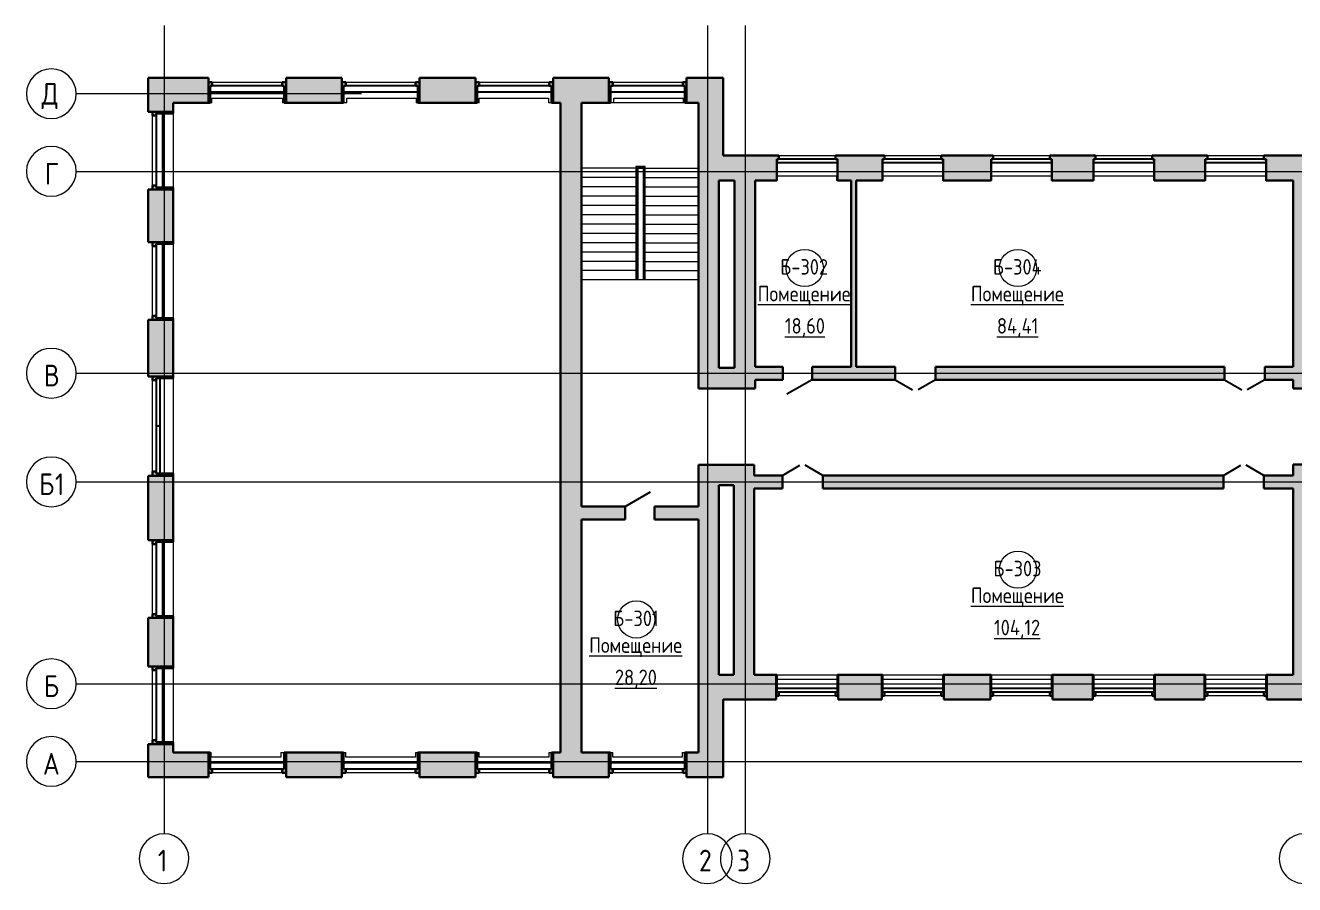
# Model space of a CAD drawing. Header units: millimetres. Extents: x -4092 to 455810, y -7500 to 28668.
# Drawn here: x 231100 to 271978, y -3183 to 24484 of the extents above; entities that cross this region are included whole.
import ezdxf

# ---------------------------------------------------------------- set-up
doc = ezdxf.new("R2010")
doc.units = ezdxf.units.MM
doc.linetypes.add('ADSK_Линия сетки', pattern=[21, 12, -3, 3, -3])
doc.linetypes.add('ADSK_Сверху', pattern=[4.5, 3, -1.5])
for name, color, linetype, lineweight in [('Двери', 7, 'Continuous', 18), ('Каркас_Импост', 7, 'Continuous', 30), ('Лестницы', 7, 'Continuous', 18), ('Марки помещений', 7, 'Continuous', 18), ('Ограждение', 7, 'Continuous', 18), ('Окна', 7, 'Continuous', 18), ('Оси', 7, 'Continuous', 9), ('Панель', 7, 'Continuous', 30), ('Перекрытия', 7, 'Continuous', 18), ('Поручни', 7, 'Continuous', 18), ('Стены', 7, 'Continuous', 18), ('Стены разрез', 7, 'Continuous', 40)]:
    doc.layers.add(name, color=color, linetype=linetype, lineweight=lineweight)
doc.styles.add('GOST Common', font='GOST Common.ttf', dxfattribs={"width": 0.9, "height": 500})
doc.styles.add('GOST Common_1', font='GOST Common.ttf', dxfattribs={"width": 0.9, "height": 700})

# ---------------------------------------------------------------- blocks, each defined once
blk = doc.blocks.new('Ограждение - Ограждение-227923-03_Б_На лист')
at = {"layer": 'Поручни'}
for p, q in [((15816, 19938), (15816, 16287)), ((16116, 19938), (15816, 19938)), ((15821, 19933), (15821, 16287)), ((16111, 19933), (15821, 19933)), ((15861, 19893), (15861, 16287)), ((16071, 19893), (15861, 19893)), ((15876, 19878), (15876, 16287)), ((16056, 19878), (15876, 19878)), ((16056, 16287), (16056, 19878)), ((16071, 16287), (16071, 19893)), ((16086, 19891), (16086, 19908)), ((16111, 19887), (16111, 19933)), ((16111, 16287), (16111, 19887)), ((16116, 19887), (16116, 19938)), ((16116, 16287), (16116, 19887)), ((15821, 16287), (15816, 16287)), ((15861, 16287), (15821, 16287)), ((15876, 16287), (15861, 16287))]:
    blk.add_line(p, q, dxfattribs=at)
blk = doc.blocks.new('ИРНИТУ-Окно-ГОСТ23166-99_4_2_Створки - 1920 x 2350-934199-03_Б_На лист')
at = {"layer": 'Каркас_Импост'}
for p, q in [((-1018.1, 220), (941.9, 220)), ((-1018.1, 220), (-1018.1, 100)), ((-1018.1, 220), (-983.1, 220)), ((-1018.1, 100), (941.9, 100)), ((-1018.1, 100), (-983.1, 100)), ((941.9, 220), (906.9, 220)), ((941.9, 100), (906.9, 100)), ((941.9, 220), (941.9, 100))]:
    blk.add_line(p, q, dxfattribs=at)
blk = doc.blocks.new('AC_Дверь_Двупольная_ДеревяннаяВнутренняя_филенчатая_с_верхом - 1260х2080-413008-03_Б_На лист')
at = {"layer": 'Панель'}
for p, q in [((-650, 210), (-87, 535)), ((650, 210), (87, 535))]:
    blk.add_line(p, q, dxfattribs=at)
blk = doc.blocks.new('ИРНИТУ_Дверь_Однопольная_ДеревяннаяВнутренняя_филенчатая - 900х2080 без верха-1341253-03_Б_На лист')
at = {"layer": 'Панель'}
blk.add_line((-470, 210), (344, 680), dxfattribs=at)
blk = doc.blocks.new('ИРНИТУ-Окно-ГОСТ23166-99_4_2_Створки - 1920 x 2350-415137-03_Б_На лист')
at = {"layer": 'Каркас_Импост'}
for p, q in [((-1018.1, -160), (941.9, -160)), ((-1018.1, -280), (-1018.1, -160)), ((-1018.1, -160), (-983.1, -160)), ((-1018.1, -280), (941.9, -280)), ((-1018.1, -280), (-983.1, -280)), ((941.9, -160), (906.9, -160)), ((941.9, -280), (906.9, -280)), ((941.9, -280), (941.9, -160))]:
    blk.add_line(p, q, dxfattribs=at)
blk = doc.blocks.new('ИРНИТУ-Окно-ГОСТ23166-99_6_3_Створки - 2350 x 2350-686471-03_Б_На лист')
at = {"layer": 'Каркас_Импост'}
for p, q in [((-1233.1, 210), (1156.9, 210)), ((-1233.1, 210), (-1233.1, 10)), ((-1233.1, 210), (-1198.1, 210)), ((-1233.1, 10), (1156.9, 10)), ((-1233.1, 10), (-1198.1, 10)), ((1156.9, 210), (1121.9, 210)), ((1156.9, 10), (1121.9, 10)), ((1156.9, 210), (1156.9, 10))]:
    blk.add_line(p, q, dxfattribs=at)
blk = doc.blocks.new('ИРНИТУ-Окно-ГОСТ23166-99_6_3_Створки - 2350 x 2350-686492-03_Б_На лист')
at = {"layer": 'Каркас_Импост'}
for p, q in [((-1233.1, -10), (1156.9, -10)), ((-1233.1, -210), (-1233.1, -10)), ((-1233.1, -10), (-1198.1, -10)), ((-1233.1, -210), (1156.9, -210)), ((-1233.1, -210), (-1198.1, -210)), ((1156.9, -10), (1121.9, -10)), ((1156.9, -210), (1121.9, -210)), ((1156.9, -210), (1156.9, -10))]:
    blk.add_line(p, q, dxfattribs=at)
blk = doc.blocks.new('ИРНИТУ-Окно-ГОСТ23166-99_4_2_Створки - 1520 x 2350-772737-03_Б_На лист')
at = {"layer": 'Каркас_Импост'}
for p, q in [((-808.1, -90), (731.9, -90)), ((-808.1, -210), (-808.1, -90)), ((-808.1, -90), (-773.1, -90)), ((-808.1, -210), (731.9, -210)), ((-808.1, -210), (-773.1, -210)), ((731.9, -90), (696.9, -90)), ((731.9, -210), (716.9, -210)), ((731.9, -210), (731.9, -90))]:
    blk.add_line(p, q, dxfattribs=at)
blk = doc.blocks.new('ИРНИТУ-Окно-ГОСТ23166-99_4_2_Створки - 1520 x 2350-772734-03_Б_На лист')
at = {"layer": 'Каркас_Импост'}
for p, q in [((-808.1, -90), (731.9, -90)), ((-808.1, -210), (-808.1, -90)), ((-808.1, -90), (-773.1, -90)), ((-808.1, -210), (731.9, -210)), ((-808.1, -210), (-793.1, -210)), ((731.9, -90), (696.9, -90)), ((731.9, -210), (696.9, -210)), ((731.9, -210), (731.9, -90))]:
    blk.add_line(p, q, dxfattribs=at)
blk = doc.blocks.new('Ось сетки - D8-4846-03_Б_На лист')
at = {"layer": 'Оси', "lineweight": 18}
for start, end in [(360, 180), (180, 360)]:
    blk.add_arc((0, 0), 4, start, end, dxfattribs=at)
blk = doc.blocks.new('ADSK_Марка_Помещение - Номер Имя Площадь Площадь проемов-115235-03_Б_На лист')
at = {"layer": 'Марки помещений'}
blk.add_circle((0, 0), 3, dxfattribs=at)

msp = doc.modelspace()

# ---------------------------------------------------------------- hatches: boundary and pattern name
at = {"layer": 'Стены'}
h = msp.add_hatch(color=256, dxfattribs=at)
h.paths.add_polyline_path([(235055, 1075), (235855, 1075), (235855, 1345), (235055, 1345)], flags=0)
h.paths.add_polyline_path([(235855, 3845), (235855, 5405), (235055, 5405), (235055, 3845)], flags=0)
h.paths.add_polyline_path([(235855, 7905), (235855, 9975), (235055, 9975), (235055, 7905)], flags=0)
h.paths.add_polyline_path([(235055, 13175), (235855, 13175), (235855, 15005), (235055, 15005)], flags=0)
h.paths.add_polyline_path([(235855, 17505), (235855, 19205), (235055, 19205), (235055, 17505)], flags=0)
h.paths.add_polyline_path([(235855, 21705), (235855, 22795), (235055, 22795), (235055, 21705)], flags=0)
h = msp.add_hatch(color=256, dxfattribs=at)
h.paths.add_polyline_path([(249015, 21995), (249895, 21995), (249895, 22795), (248095, 22795), (248095, 21995), (248335, 21995)], flags=0)
h.paths.add_polyline_path([(253575, 21995), (253575, 22795), (252395, 22795), (252395, 21995), (253011, 21995)], flags=0)
h.paths.add_polyline_path([(245595, 21995), (245595, 22795), (243795, 22795), (243795, 21995)], flags=0)
h.paths.add_polyline_path([(240401, 21995), (241295, 21995), (241295, 22795), (239495, 22795), (239495, 21995)], flags=0)
h.paths.add_polyline_path([(236995, 21995), (236995, 22795), (235855, 22795), (235855, 21995)], flags=0)
h = msp.add_hatch(color=256, dxfattribs=at)
h.paths.add_polyline_path([(239495, 21995), (239495, 22655), (239370, 22655), (239370, 22535), (239440, 22535), (239440, 21995)], flags=0)
h.paths.add_polyline_path([(236995, 21995), (237050, 21995), (237050, 22535), (237120, 22535), (237120, 22655), (236995, 22655)], flags=0)
h = msp.add_hatch(color=256, dxfattribs=at)
h.paths.add_polyline_path([(243795, 21995), (243795, 22655), (243670, 22655), (243670, 22535), (243740, 22535), (243740, 21995)], flags=0)
h.paths.add_polyline_path([(241295, 21995), (241350, 21995), (241350, 22535), (241420, 22535), (241420, 22655), (241295, 22655)], flags=0)
h = msp.add_hatch(color=256, dxfattribs=at)
h.paths.add_polyline_path([(248040, 21995), (248095, 21995), (248095, 22655), (247970, 22655), (247970, 22535), (248040, 22535)], flags=0)
h.paths.add_polyline_path([(245595, 21995), (245650, 21995), (245650, 22535), (245720, 22535), (245720, 22655), (245595, 22655)], flags=0)
h = msp.add_hatch(color=256, dxfattribs=at)
h.paths.add_polyline_path([(252395, 21995), (252395, 22655), (252270, 22655), (252270, 22535), (252340, 22535), (252340, 21995)], flags=0)
h.paths.add_polyline_path([(249895, 21995), (249950, 21995), (249950, 22535), (250020, 22535), (250020, 22655), (249895, 22655)], flags=0)
h = msp.add_hatch(color=256, dxfattribs=at)
h.paths.add_polyline_path([(235195, 19205), (235855, 19205), (235855, 19260), (235315, 19260), (235315, 19330), (235195, 19330)], flags=0)
h.paths.add_polyline_path([(235195, 21580), (235315, 21580), (235315, 21650), (235855, 21650), (235855, 21705), (235195, 21705)], flags=0)
for points in [[(248335, 1075), (249015, 1075), (249015, 21995), (248335, 21995), (248335, 5449)], [(253575, 19495), (253575, 21995), (252775, 21995), (252775, 19495), (253435, 19495)], [(253435, 13456), (253435, 19495), (252775, 19495), (252775, 13456), (253011, 13456)], [(254600, 13456), (254600, 19495), (253940, 19495), (253940, 13456)], [(257860, 13495), (257860, 19495), (257700, 19495), (257700, 13495)], [(272607, 12796), (272607, 19495), (271927, 19495), (271927, 12796)], [(254600, 12796), (254600, 13456), (252775, 13456), (252775, 12796), (253011, 12796)], [(254575, 9676), (254575, 10336), (252775, 10336), (252775, 9676), (253915, 9676)], [(272607, 3575), (272607, 10340), (271927, 10340), (271927, 3575)], [(253435, 3575), (253435, 9676), (252775, 9676), (252775, 3575), (253011, 3575)], [(253915, 3575), (254575, 3575), (254575, 9676), (253915, 9676), (253915, 5449)], [(253011, 275), (253575, 275), (253575, 2775), (252775, 2775), (252775, 275)]]:
    msp.add_hatch(color=256, dxfattribs=at).paths.add_polyline_path(points, flags=0)
h = msp.add_hatch(color=256, dxfattribs=at)
h.paths.add_polyline_path([(334675, 19495), (334977, 19495), (334977, 20295), (332965, 20295), (332965, 20175), (333035, 20175), (333035, 19495), (334015, 19495)], flags=0)
h.paths.add_polyline_path([(331335, 19495), (331995, 19495), (331995, 20175), (332065, 20175), (332065, 20295), (331265, 20295), (331265, 20175), (331335, 20175)], flags=0)
h.paths.add_polyline_path([(326990, 19495), (330295, 19495), (330295, 20175), (330365, 20175), (330365, 20295), (326920, 20295), (326920, 20175), (326990, 20175)], flags=0)
h.paths.add_polyline_path([(323515, 19495), (324250, 19495), (324250, 20175), (324320, 20175), (324320, 20295), (322090, 20295), (322090, 20175), (322160, 20175), (322160, 19495), (323355, 19495)], flags=0)
h.paths.add_polyline_path([(325950, 19495), (325950, 20175), (326020, 20175), (326020, 20295), (325220, 20295), (325220, 20175), (325290, 20175), (325290, 19495)], flags=0)
h.paths.add_polyline_path([(316700, 19495), (316700, 20175), (316770, 20175), (316770, 20295), (314890, 20295), (314890, 20175), (314960, 20175), (314960, 19495), (316645, 19495)], flags=0)
h.paths.add_polyline_path([(318660, 19495), (320200, 19495), (320200, 20175), (320270, 20175), (320270, 20295), (318590, 20295), (318590, 20175), (318660, 20175)], flags=0)
h.paths.add_polyline_path([(313000, 19495), (313000, 20175), (313070, 20175), (313070, 20295), (311190, 20295), (311190, 20175), (311260, 20175), (311260, 19495)], flags=0)
h.paths.add_polyline_path([(305600, 19495), (305600, 20175), (305670, 20175), (305670, 20295), (303890, 20295), (303890, 20175), (303960, 20175), (303960, 19495)], flags=0)
h.paths.add_polyline_path([(307560, 19495), (309300, 19495), (309300, 20175), (309370, 20175), (309370, 20295), (307490, 20295), (307490, 20175), (307560, 20175)], flags=0)
h.paths.add_polyline_path([(297460, 19495), (298600, 19495), (298600, 20175), (298670, 20175), (298670, 20295), (297390, 20295), (297390, 20175), (297460, 20175)], flags=0)
h.paths.add_polyline_path([(300560, 19495), (302000, 19495), (302000, 20175), (302070, 20175), (302070, 20295), (300490, 20295), (300490, 20175), (300560, 20175)], flags=0)
h.paths.add_polyline_path([(295500, 19495), (295500, 20175), (295570, 20175), (295570, 20295), (293690, 20295), (293690, 20175), (293760, 20175), (293760, 19495)], flags=0)
h.paths.add_polyline_path([(291800, 19495), (291800, 20175), (291870, 20175), (291870, 20295), (289190, 20295), (289190, 20175), (289260, 20175), (289260, 19495), (291715, 19495)], flags=0)
h.paths.add_polyline_path([(287300, 19495), (287300, 20175), (287370, 20175), (287370, 20295), (285490, 20295), (285490, 20175), (285560, 20175), (285560, 19495)], flags=0)
h.paths.add_polyline_path([(281960, 19495), (283600, 19495), (283600, 20175), (283670, 20175), (283670, 20295), (281890, 20295), (281890, 20175), (281960, 20175)], flags=0)
h.paths.add_polyline_path([(276400, 19495), (276400, 20175), (276470, 20175), (276470, 20295), (274690, 20295), (274690, 20175), (274760, 20175), (274760, 19495)], flags=0)
h.paths.add_polyline_path([(278360, 19495), (280000, 19495), (280000, 20175), (280070, 20175), (280070, 20295), (278290, 20295), (278290, 20175), (278360, 20175)], flags=0)
h.paths.add_polyline_path([(271927, 19495), (272800, 19495), (272800, 20175), (272870, 20175), (272870, 20295), (270990, 20295), (270990, 20175), (271060, 20175), (271060, 19495), (271926, 19495)], flags=0)
h.paths.add_polyline_path([(267460, 19495), (269100, 19495), (269100, 20175), (269170, 20175), (269170, 20295), (267390, 20295), (267390, 20175), (267460, 20175)], flags=0)
h.paths.add_polyline_path([(264160, 19495), (265500, 19495), (265500, 20175), (265570, 20175), (265570, 20295), (264090, 20295), (264090, 20175), (264160, 20175)], flags=0)
h.paths.add_polyline_path([(262200, 19495), (262200, 20175), (262270, 20175), (262270, 20295), (260590, 20295), (260590, 20175), (260660, 20175), (260660, 19495)], flags=0)
h.paths.add_polyline_path([(258700, 19495), (258700, 20175), (258770, 20175), (258770, 20295), (257190, 20295), (257190, 20175), (257260, 20175), (257260, 19495), (257860, 19495)], flags=0)
h.paths.add_polyline_path([(254600, 19495), (255300, 19495), (255300, 20175), (255370, 20175), (255370, 20295), (253575, 20295), (253575, 19495), (253940, 19495)], flags=0)
h = msp.add_hatch(color=256, dxfattribs=at)
h.paths.add_polyline_path([(235195, 15005), (235855, 15005), (235855, 15060), (235315, 15060), (235315, 15130), (235195, 15130)], flags=0)
h.paths.add_polyline_path([(235195, 17380), (235315, 17380), (235315, 17450), (235855, 17450), (235855, 17505), (235195, 17505)], flags=0)
h = msp.add_hatch(color=256, dxfattribs=at)
h.paths.add_polyline_path([(271927, 13075), (271926, 13495), (271017, 13495), (271017, 13075), (271926, 13075)], flags=0)
h.paths.add_polyline_path([(269717, 13075), (269717, 13495), (260413, 13495), (260413, 13075), (265621, 13075)], flags=0)
h.paths.add_polyline_path([(259113, 13075), (259113, 13495), (256440, 13495), (256440, 13075)], flags=0)
h.paths.add_polyline_path([(255500, 13075), (255500, 13495), (254600, 13495), (254600, 13075)], flags=0)
h = msp.add_hatch(color=256, dxfattribs=at)
h.paths.add_polyline_path([(235195, 9975), (235855, 9975), (235855, 10050), (235315, 10050), (235315, 10120), (235195, 10120)], flags=0)
h.paths.add_polyline_path([(235315, 13060), (235315, 13130), (235855, 13130), (235855, 13175), (235195, 13175), (235195, 13060)], flags=0)
h = msp.add_hatch(color=256, dxfattribs=at)
h.paths.add_polyline_path([(271927, 9575), (271926, 9995), (270985, 9995), (270985, 9575), (271926, 9575)], flags=0)
h.paths.add_polyline_path([(269685, 9575), (269685, 9995), (256780, 9995), (256780, 9575), (265621, 9575)], flags=0)
h.paths.add_polyline_path([(255480, 9575), (255480, 9995), (254575, 9995), (254575, 9575)], flags=0)
h = msp.add_hatch(color=256, dxfattribs=at)
h.paths.add_polyline_path([(251360, 8575), (252775, 8575), (252775, 8995), (251360, 8995)], flags=0)
h.paths.add_polyline_path([(250420, 8575), (250420, 8995), (249015, 8995), (249015, 8575)], flags=0)
h = msp.add_hatch(color=256, dxfattribs=at)
h.paths.add_polyline_path([(235195, 5405), (235855, 5405), (235855, 5460), (235315, 5460), (235315, 5530), (235195, 5530), (235195, 5449)], flags=0)
h.paths.add_polyline_path([(235315, 7780), (235315, 7850), (235855, 7850), (235855, 7905), (235195, 7905), (235195, 7780)], flags=0)
h = msp.add_hatch(color=256, dxfattribs=at)
h.paths.add_polyline_path([(235195, 1345), (235855, 1345), (235855, 1400), (235315, 1400), (235315, 1470), (235195, 1470)], flags=0)
h.paths.add_polyline_path([(235315, 3720), (235315, 3790), (235855, 3790), (235855, 3845), (235195, 3845), (235195, 3720)], flags=0)
h = msp.add_hatch(color=256, dxfattribs=at)
h.paths.add_polyline_path([(334977, 2775), (334977, 3575), (333080, 3575), (333080, 2775)], flags=0)
h.paths.add_polyline_path([(329480, 2775), (331080, 2775), (331080, 3575), (329480, 3575)], flags=0)
h.paths.add_polyline_path([(327480, 2775), (327480, 3575), (325880, 3575), (325880, 2775)], flags=0)
h.paths.add_polyline_path([(322180, 2775), (323880, 2775), (323880, 3575), (322180, 3575)], flags=0)
h.paths.add_polyline_path([(316062, 2775), (316645, 2775), (316645, 3035), (316600, 3035), (316600, 3575), (314980, 3575), (314980, 2775)], flags=0)
h.paths.add_polyline_path([(319214, 2775), (320180, 2775), (320180, 3575), (318580, 3575), (318580, 2775)], flags=0)
h.paths.add_polyline_path([(307580, 2775), (309280, 2775), (309280, 3575), (307580, 3575)], flags=0)
h.paths.add_polyline_path([(305580, 2775), (305580, 3575), (303980, 3575), (303980, 2775)], flags=0)
h.paths.add_polyline_path([(312980, 2775), (312980, 3575), (311280, 3575), (311280, 2775)], flags=0)
h.paths.add_polyline_path([(298645, 2775), (298645, 3035), (298600, 3035), (298600, 3575), (296635, 3575), (296635, 2775), (297146, 2775)], flags=0)
h.paths.add_polyline_path([(301980, 2775), (301980, 3575), (300580, 3575), (300580, 2775)], flags=0)
h.paths.add_polyline_path([(285580, 2775), (287280, 2775), (287280, 3575), (285580, 3575)], flags=0)
h.paths.add_polyline_path([(290841, 2775), (292135, 2775), (292135, 3575), (289280, 3575), (289280, 2775)], flags=0)
h.paths.add_polyline_path([(276380, 2775), (276380, 3575), (274780, 3575), (274780, 2775)], flags=0)
h.paths.add_polyline_path([(279980, 2775), (279980, 3575), (278380, 3575), (278380, 2775)], flags=0)
h.paths.add_polyline_path([(281980, 2775), (283580, 2775), (283580, 3575), (281980, 3575)], flags=0)
h.paths.add_polyline_path([(271926, 2775), (272780, 2775), (272780, 3575), (271080, 3575), (271080, 2775)], flags=0)
h.paths.add_polyline_path([(264180, 2775), (265480, 2775), (265480, 3575), (264180, 3575)], flags=0)
h.paths.add_polyline_path([(267480, 2775), (269080, 2775), (269080, 3575), (267480, 3575)], flags=0)
h.paths.add_polyline_path([(260680, 2775), (262180, 2775), (262180, 3575), (260680, 3575)], flags=0)
h.paths.add_polyline_path([(258680, 2775), (258680, 3575), (257280, 3575), (257280, 2775)], flags=0)
h.paths.add_polyline_path([(252775, 2775), (255280, 2775), (255280, 3575), (252775, 3575)], flags=0)
h = msp.add_hatch(color=256, dxfattribs=at)
h.paths.add_polyline_path([(257280, 2895), (257280, 3575), (257260, 3575), (257260, 3015), (257190, 3015), (257190, 2895)], flags=0)
h.paths.add_polyline_path([(255370, 2895), (255370, 3015), (255300, 3015), (255300, 3575), (255280, 3575), (255280, 2895)], flags=0)
h = msp.add_hatch(color=256, dxfattribs=at)
h.paths.add_polyline_path([(260590, 2895), (260680, 2895), (260680, 3575), (260660, 3575), (260660, 3015), (260590, 3015)], flags=0)
h.paths.add_polyline_path([(258680, 2895), (258770, 2895), (258770, 3015), (258700, 3015), (258700, 3575), (258680, 3575)], flags=0)
h = msp.add_hatch(color=256, dxfattribs=at)
h.paths.add_polyline_path([(264090, 2895), (264180, 2895), (264180, 3575), (264160, 3575), (264160, 3015), (264090, 3015)], flags=0)
h.paths.add_polyline_path([(262180, 2895), (262270, 2895), (262270, 3015), (262200, 3015), (262200, 3575), (262180, 3575)], flags=0)
h = msp.add_hatch(color=256, dxfattribs=at)
h.paths.add_polyline_path([(267480, 2895), (267480, 3575), (267460, 3575), (267460, 3015), (267390, 3015), (267390, 2895)], flags=0)
h.paths.add_polyline_path([(265570, 2895), (265570, 3015), (265500, 3015), (265500, 3575), (265480, 3575), (265480, 2895)], flags=0)
h = msp.add_hatch(color=256, dxfattribs=at)
h.paths.add_polyline_path([(270990, 2895), (271080, 2895), (271080, 3575), (271060, 3575), (271060, 3015), (270990, 3015)], flags=0)
h.paths.add_polyline_path([(269080, 2895), (269170, 2895), (269170, 3015), (269100, 3015), (269100, 3575), (269080, 3575)], flags=0)
h = msp.add_hatch(color=256, dxfattribs=at)
h.paths.add_polyline_path([(252395, 275), (252775, 275), (252775, 1075), (252395, 1075)], flags=0)
h.paths.add_polyline_path([(249895, 275), (249895, 1075), (248095, 1075), (248095, 275)], flags=0)
h.paths.add_polyline_path([(241295, 275), (241295, 1075), (239495, 1075), (239495, 275), (240401, 275)], flags=0)
h.paths.add_polyline_path([(245595, 275), (245595, 1075), (243795, 1075), (243795, 275)], flags=0)
h.paths.add_polyline_path([(235055, 275), (236995, 275), (236995, 1075), (235055, 1075)], flags=0)
h = msp.add_hatch(color=256, dxfattribs=at)
h.paths.add_polyline_path([(239370, 415), (239495, 415), (239495, 1075), (239440, 1075), (239440, 535), (239370, 535)], flags=0)
h.paths.add_polyline_path([(236995, 415), (237120, 415), (237120, 535), (237050, 535), (237050, 1075), (236995, 1075)], flags=0)
h = msp.add_hatch(color=256, dxfattribs=at)
h.paths.add_polyline_path([(243670, 415), (243795, 415), (243795, 1075), (243740, 1075), (243740, 535), (243670, 535)], flags=0)
h.paths.add_polyline_path([(241295, 415), (241420, 415), (241420, 535), (241350, 535), (241350, 1075), (241295, 1075)], flags=0)
h = msp.add_hatch(color=256, dxfattribs=at)
h.paths.add_polyline_path([(247970, 415), (248095, 415), (248095, 1075), (248040, 1075), (248040, 535), (247970, 535)], flags=0)
h.paths.add_polyline_path([(245595, 415), (245720, 415), (245720, 535), (245650, 535), (245650, 1075), (245595, 1075)], flags=0)
h = msp.add_hatch(color=256, dxfattribs=at)
h.paths.add_polyline_path([(252395, 415), (252395, 1075), (252340, 1075), (252340, 535), (252270, 535), (252270, 415)], flags=0)
h.paths.add_polyline_path([(249895, 415), (250020, 415), (250020, 535), (249950, 535), (249950, 1075), (249895, 1075)], flags=0)

# ---------------------------------------------------------------- linework, layer by layer
at = {"layer": 'Лестницы'}
for p, q in [((252775, 21990), (249015, 21990)), ((250764, 19887), (249015, 19887)), ((251065, 19887), (252775, 19887)), ((250764, 19587), (249015, 19587)), ((250764, 19287), (249015, 19287)), ((251065, 19587), (252775, 19587)), ((251065, 19287), (252775, 19287)), ((250764, 18987), (249015, 18987)), ((251065, 18987), (252775, 18987)), ((250764, 18687), (249015, 18687)), ((251065, 18687), (252775, 18687)), ((250764, 18387), (249015, 18387)), ((250764, 18087), (249015, 18087)), ((251065, 18387), (252775, 18387)), ((251065, 18087), (252775, 18087)), ((250764, 17787), (249015, 17787)), ((251065, 17787), (252775, 17787)), ((250764, 17487), (249015, 17487)), ((250764, 17187), (249015, 17187)), ((251065, 17487), (252775, 17487)), ((251065, 17187), (252775, 17187)), ((250764, 16887), (249015, 16887)), ((251065, 16887), (252775, 16887)), ((250764, 16587), (249015, 16587)), ((251065, 16587), (252775, 16587)), ((250764, 16287), (249015, 16287))]:
    msp.add_line(p, q, dxfattribs=at)
at = {"layer": 'Лестницы', "linetype": 'ADSK_Сверху'}
for p, q in [((250764, 19887), (249015, 19887)), ((251065, 19887), (252775, 19887)), ((250764, 19587), (249015, 19587)), ((250764, 19287), (249015, 19287)), ((251065, 19587), (252775, 19587)), ((251065, 19287), (252775, 19287)), ((250764, 18987), (249015, 18987)), ((251065, 18987), (252775, 18987)), ((250764, 18687), (249015, 18687)), ((251065, 18687), (252775, 18687)), ((250764, 18387), (249015, 18387)), ((250764, 18087), (249015, 18087)), ((251065, 18387), (252775, 18387)), ((251065, 18087), (252775, 18087)), ((250764, 17787), (249015, 17787)), ((251065, 17787), (252775, 17787)), ((250764, 17487), (249015, 17487)), ((250764, 17187), (249015, 17187)), ((251065, 17487), (252775, 17487)), ((251065, 17187), (252775, 17187)), ((250764, 16887), (249015, 16887)), ((251065, 16887), (252775, 16887)), ((250764, 16587), (249015, 16587)), ((251065, 16587), (252775, 16587))]:
    msp.add_line(p, q, dxfattribs=at)
at = {"layer": 'Оси', "linetype": 'ADSK_Линия сетки'}
for p, q in [((235565, 24484), (235565, -1547)), ((253065, 24484), (253065, -1547)), ((254285, 24484), (254285, -1547)), ((241925, 22285), (232736, 22285)), ((232736, 19785), (337536, 19785)), ((232736, 13285), (337536, 13285)), ((232736, 9785), (337536, 9785)), ((232736, 3285), (337536, 3285)), ((232736, 785), (337536, 785))]:
    msp.add_line(p, q, dxfattribs=at)
at = {"layer": 'Перекрытия'}
for p, q in [((250764, 16287), (249015, 16287)), ((252775, 16287), (250824, 16287))]:
    msp.add_line(p, q, dxfattribs=at)
at = {"layer": 'Стены'}
for p, q in [((237120, 22655), (239370, 22655)), ((241420, 22655), (243670, 22655)), ((245720, 22655), (247970, 22655)), ((250020, 22655), (252270, 22655)), ((237110, 21995), (237110, 22145)), ((237110, 22145), (239385, 22145)), ((239385, 22145), (239385, 21995)), ((241450, 21995), (241450, 22145)), ((241450, 22145), (243690, 22145)), ((243690, 22145), (243690, 21995)), ((245710, 21995), (245710, 22145)), ((245710, 22145), (247950, 22145)), ((247950, 22145), (247950, 21995)), ((250050, 21995), (250050, 22145)), ((250050, 22145), (252290, 22145)), ((252290, 22145), (252290, 21995)), ((237110, 21995), (237050, 21995)), ((239440, 21995), (239385, 21995)), ((241450, 21995), (241350, 21995)), ((243740, 21995), (243690, 21995)), ((245710, 21995), (245650, 21995)), ((248040, 21995), (247950, 21995)), ((250050, 21995), (249950, 21995)), ((252340, 21995), (252290, 21995)), ((235195, 19330), (235195, 21580)), ((235855, 21650), (235855, 19260)), ((255370, 20295), (257190, 20295)), ((258770, 20295), (260590, 20295)), ((262270, 20295), (264090, 20295)), ((265570, 20295), (267390, 20295)), ((269170, 20295), (270990, 20295)), ((255309, 19495), (255309, 19645)), ((255309, 19645), (257229, 19645)), ((257229, 19645), (257229, 19495)), ((258720, 19495), (258720, 19645)), ((258720, 19645), (260640, 19645)), ((260640, 19645), (260640, 19495)), ((262220, 19495), (262220, 19645)), ((262220, 19645), (264140, 19645)), ((264140, 19645), (264140, 19495)), ((265520, 19495), (265520, 19645)), ((265520, 19645), (267440, 19645)), ((267440, 19645), (267440, 19495)), ((269120, 19495), (269120, 19645)), ((269120, 19645), (271040, 19645)), ((271040, 19645), (271040, 19495)), ((255309, 19495), (255300, 19495)), ((257260, 19495), (257229, 19495)), ((258720, 19495), (258700, 19495)), ((260660, 19495), (260640, 19495)), ((262220, 19495), (262200, 19495)), ((264160, 19495), (264140, 19495)), ((265520, 19495), (265500, 19495)), ((267460, 19495), (267440, 19495)), ((269120, 19495), (269100, 19495)), ((271060, 19495), (271040, 19495)), ((235195, 15130), (235195, 17380)), ((235855, 17450), (235855, 15060)), ((235855, 13130), (235855, 10050)), ((235195, 10120), (235195, 13060)), ((235195, 5530), (235195, 7780)), ((235855, 7850), (235855, 5460)), ((235195, 1470), (235195, 3720)), ((235855, 3790), (235855, 1400)), ((255300, 3575), (257260, 3575)), ((255320, 3425), (255320, 3575)), ((257240, 3425), (255320, 3425)), ((257240, 3575), (257240, 3425)), ((258700, 3575), (260660, 3575)), ((258720, 3425), (258720, 3575)), ((260640, 3425), (258720, 3425)), ((260640, 3575), (260640, 3425)), ((262200, 3575), (264160, 3575)), ((262220, 3425), (262220, 3575)), ((264140, 3425), (262220, 3425)), ((264140, 3575), (264140, 3425)), ((265500, 3575), (267460, 3575)), ((265520, 3425), (265520, 3575)), ((267440, 3425), (265520, 3425)), ((267440, 3575), (267440, 3425)), ((269100, 3575), (271060, 3575)), ((269120, 3425), (269120, 3575)), ((271040, 3425), (269120, 3425)), ((271040, 3575), (271040, 3425)), ((257190, 2895), (255370, 2895)), ((260590, 2895), (258770, 2895)), ((264090, 2895), (262270, 2895)), ((267390, 2895), (265570, 2895)), ((270990, 2895), (269170, 2895)), ((237050, 1075), (237085, 1075)), ((237085, 925), (237085, 1075)), ((239325, 925), (237085, 925)), ((239325, 1075), (239440, 1075)), ((239325, 1075), (239325, 925)), ((241350, 1075), (241425, 1075)), ((241425, 925), (241425, 1075)), ((243665, 925), (241425, 925)), ((243665, 1075), (243740, 1075)), ((243665, 1075), (243665, 925)), ((245650, 1075), (245720, 1075)), ((245720, 925), (245720, 1075)), ((247960, 925), (245720, 925)), ((247960, 1075), (248040, 1075)), ((247960, 1075), (247960, 925)), ((249950, 1075), (250015, 1075)), ((250015, 925), (250015, 1075)), ((252255, 925), (250015, 925)), ((252255, 1075), (252340, 1075)), ((252255, 1075), (252255, 925)), ((239370, 415), (237120, 415)), ((243670, 415), (241420, 415)), ((247970, 415), (245720, 415)), ((252270, 415), (250020, 415))]:
    msp.add_line(p, q, dxfattribs=at)
at = {"layer": 'Стены разрез'}
for p, q in [((235055, 22795), (235055, 21705)), ((236995, 22795), (235055, 22795)), ((236995, 22795), (236995, 21995)), ((237120, 22655), (236995, 22655)), ((237050, 21995), (237050, 22535)), ((237050, 22535), (237120, 22535)), ((237120, 22535), (237120, 22655)), ((239495, 22655), (239370, 22655)), ((239370, 22655), (239370, 22535)), ((239370, 22535), (239440, 22535)), ((239440, 22535), (239440, 21995)), ((241295, 22795), (239495, 22795)), ((239495, 21995), (239495, 22795)), ((241295, 22795), (241295, 21995)), ((241420, 22655), (241295, 22655)), ((241350, 21995), (241350, 22535)), ((241350, 22535), (241420, 22535)), ((241420, 22535), (241420, 22655)), ((243795, 22655), (243670, 22655)), ((243670, 22655), (243670, 22535)), ((243670, 22535), (243740, 22535)), ((243740, 22535), (243740, 21995)), ((245595, 22795), (243795, 22795)), ((243795, 21995), (243795, 22795)), ((245595, 22795), (245595, 21995)), ((245720, 22655), (245595, 22655)), ((245650, 21995), (245650, 22535)), ((245650, 22535), (245720, 22535)), ((245720, 22535), (245720, 22655)), ((248095, 22655), (247970, 22655)), ((247970, 22655), (247970, 22535)), ((247970, 22535), (248040, 22535)), ((248040, 22535), (248040, 21995)), ((249895, 22795), (248095, 22795)), ((248095, 21995), (248095, 22795)), ((249895, 22795), (249895, 21995)), ((250020, 22655), (249895, 22655)), ((249950, 21995), (249950, 22535)), ((249950, 22535), (250020, 22535)), ((250020, 22535), (250020, 22655)), ((252395, 22655), (252270, 22655)), ((252270, 22655), (252270, 22535)), ((252270, 22535), (252340, 22535)), ((252340, 22535), (252340, 21995)), ((253575, 22795), (252395, 22795)), ((252395, 21995), (252395, 22795)), ((253575, 20295), (253575, 22795)), ((235855, 21705), (235055, 21705)), ((235195, 21705), (235195, 21580)), ((235855, 21650), (235855, 21995)), ((235855, 21995), (237050, 21995)), ((239440, 21995), (241350, 21995)), ((243740, 21995), (245650, 21995)), ((248040, 21995), (248335, 21995)), ((248335, 21995), (248335, 1075)), ((249015, 21995), (249950, 21995)), ((249015, 8995), (249015, 21995)), ((252340, 21995), (252775, 21995)), ((252775, 21995), (252775, 12796)), ((235195, 21580), (235315, 21580)), ((235315, 21580), (235315, 21650)), ((235315, 21650), (235855, 21650)), ((255370, 20295), (253575, 20295)), ((255300, 19495), (255300, 20175)), ((255300, 20175), (255370, 20175)), ((255370, 20175), (255370, 20295)), ((258770, 20295), (257190, 20295)), ((257190, 20295), (257190, 20175)), ((257190, 20175), (257260, 20175)), ((257260, 20175), (257260, 19495)), ((258700, 19495), (258700, 20175)), ((258700, 20175), (258770, 20175)), ((258770, 20175), (258770, 20295)), ((262270, 20295), (260590, 20295)), ((260590, 20295), (260590, 20175)), ((260590, 20175), (260660, 20175)), ((260660, 20175), (260660, 19495)), ((262200, 19495), (262200, 20175)), ((262200, 20175), (262270, 20175)), ((262270, 20175), (262270, 20295)), ((265570, 20295), (264090, 20295)), ((264090, 20295), (264090, 20175)), ((264090, 20175), (264160, 20175)), ((264160, 20175), (264160, 19495)), ((265500, 19495), (265500, 20175)), ((265500, 20175), (265570, 20175)), ((265570, 20175), (265570, 20295)), ((269170, 20295), (267390, 20295)), ((267390, 20295), (267390, 20175)), ((267390, 20175), (267460, 20175)), ((267460, 20175), (267460, 19495)), ((269100, 19495), (269100, 20175)), ((269100, 20175), (269170, 20175)), ((269170, 20175), (269170, 20295)), ((272870, 20295), (270990, 20295)), ((270990, 20295), (270990, 20175)), ((270990, 20175), (271060, 20175)), ((271060, 20175), (271060, 19495)), ((235195, 19330), (235195, 19205)), ((235315, 19330), (235195, 19330)), ((235315, 19260), (235315, 19330)), ((235855, 19260), (235315, 19260)), ((235855, 17450), (235855, 19260)), ((253435, 19495), (253940, 19495)), ((253435, 13456), (253435, 19495)), ((253940, 19495), (253940, 13456)), ((254600, 19495), (255300, 19495)), ((254600, 13495), (254600, 19495)), ((257260, 19495), (257700, 19495)), ((257700, 19495), (257700, 13495)), ((257860, 19495), (258700, 19495)), ((257860, 13495), (257860, 19495)), ((260660, 19495), (262200, 19495)), ((264160, 19495), (265500, 19495)), ((267460, 19495), (269100, 19495)), ((271060, 19495), (271927, 19495)), ((271927, 19495), (271927, 13495)), ((235055, 19205), (235055, 17505)), ((235055, 19205), (235855, 19205)), ((235855, 17505), (235055, 17505)), ((235195, 17505), (235195, 17380)), ((235195, 17380), (235315, 17380)), ((235315, 17380), (235315, 17450)), ((235315, 17450), (235855, 17450)), ((235195, 15130), (235195, 15005)), ((235315, 15130), (235195, 15130)), ((235315, 15060), (235315, 15130)), ((235055, 15005), (235055, 13175)), ((235055, 15005), (235855, 15005)), ((235855, 15060), (235315, 15060)), ((235855, 13130), (235855, 15060)), ((255500, 13495), (254600, 13495)), ((255500, 13075), (255500, 13495)), ((257700, 13495), (256440, 13495)), ((256440, 13495), (256440, 13075)), ((259113, 13495), (257860, 13495)), ((259113, 13075), (259113, 13495)), ((269717, 13495), (260413, 13495)), ((260413, 13495), (260413, 13075)), ((269717, 13075), (269717, 13495)), ((271927, 13495), (271017, 13495)), ((271017, 13495), (271017, 13075)), ((235855, 13175), (235055, 13175)), ((235195, 13175), (235195, 13060)), ((235315, 13060), (235315, 13130)), ((235315, 13130), (235855, 13130)), ((253940, 13456), (253435, 13456)), ((235195, 13060), (235315, 13060)), ((252775, 12796), (254600, 12796)), ((254600, 12796), (254600, 13075)), ((254600, 13075), (255500, 13075)), ((256440, 13075), (259113, 13075)), ((260413, 13075), (269717, 13075)), ((271017, 13075), (271927, 13075)), ((271927, 13075), (271927, 12796)), ((271927, 12796), (272607, 12796)), ((252775, 10336), (252775, 8995)), ((254575, 10336), (252775, 10336)), ((254575, 9995), (254575, 10336)), ((271927, 10340), (271927, 9995)), ((272607, 10340), (271927, 10340)), ((235055, 9975), (235055, 7905)), ((235055, 9975), (235855, 9975)), ((235195, 10120), (235195, 9975)), ((235315, 10120), (235195, 10120)), ((235315, 10050), (235315, 10120)), ((235855, 10050), (235315, 10050)), ((235855, 7850), (235855, 10050)), ((255480, 9995), (254575, 9995)), ((255480, 9575), (255480, 9995)), ((269685, 9995), (256780, 9995)), ((256780, 9995), (256780, 9575)), ((269685, 9575), (269685, 9995)), ((271927, 9995), (270985, 9995)), ((270985, 9995), (270985, 9575)), ((253435, 3575), (253435, 9676)), ((253435, 9676), (253915, 9676)), ((253915, 9676), (253915, 3575)), ((254575, 3575), (254575, 9575)), ((254575, 9575), (255480, 9575)), ((256780, 9575), (269685, 9575)), ((270985, 9575), (271927, 9575)), ((271927, 9575), (271927, 3575)), ((250420, 8995), (249015, 8995)), ((250420, 8575), (250420, 8995)), ((252775, 8995), (251360, 8995)), ((251360, 8995), (251360, 8575)), ((249015, 1075), (249015, 8575)), ((249015, 8575), (250420, 8575)), ((251360, 8575), (252775, 8575)), ((252775, 8575), (252775, 1075)), ((235855, 7905), (235055, 7905)), ((235195, 7905), (235195, 7780)), ((235195, 7780), (235315, 7780)), ((235315, 7780), (235315, 7850)), ((235315, 7850), (235855, 7850)), ((235055, 5405), (235055, 3845)), ((235055, 5405), (235855, 5405)), ((235195, 5530), (235195, 5405)), ((235315, 5530), (235195, 5530)), ((235315, 5460), (235315, 5530)), ((235855, 5460), (235315, 5460)), ((235855, 3790), (235855, 5460)), ((235855, 3845), (235055, 3845)), ((235195, 3845), (235195, 3720)), ((235195, 3720), (235315, 3720)), ((235315, 3720), (235315, 3790)), ((235315, 3790), (235855, 3790)), ((253915, 3575), (253435, 3575)), ((255300, 3575), (254575, 3575)), ((255280, 3575), (255280, 2775)), ((255300, 3015), (255300, 3575)), ((258700, 3575), (257260, 3575)), ((257260, 3575), (257260, 3015)), ((257280, 2775), (257280, 3575)), ((258680, 3575), (258680, 2775)), ((258700, 3015), (258700, 3575)), ((262200, 3575), (260660, 3575)), ((260660, 3575), (260660, 3015)), ((260680, 2775), (260680, 3575)), ((262180, 3575), (262180, 2775)), ((262200, 3015), (262200, 3575)), ((265500, 3575), (264160, 3575)), ((264160, 3575), (264160, 3015)), ((264180, 2775), (264180, 3575)), ((265480, 3575), (265480, 2775)), ((265500, 3015), (265500, 3575)), ((269100, 3575), (267460, 3575)), ((267460, 3575), (267460, 3015)), ((267480, 2775), (267480, 3575)), ((269080, 3575), (269080, 2775)), ((269100, 3015), (269100, 3575)), ((271927, 3575), (271060, 3575)), ((271060, 3575), (271060, 3015)), ((271080, 2775), (271080, 3575)), ((255280, 2895), (255370, 2895)), ((255370, 3015), (255300, 3015)), ((255370, 2895), (255370, 3015)), ((257260, 3015), (257190, 3015)), ((257190, 3015), (257190, 2895)), ((257190, 2895), (257280, 2895)), ((258680, 2895), (258770, 2895)), ((258770, 3015), (258700, 3015)), ((258770, 2895), (258770, 3015)), ((260660, 3015), (260590, 3015)), ((260590, 3015), (260590, 2895)), ((260590, 2895), (260680, 2895)), ((262180, 2895), (262270, 2895)), ((262270, 3015), (262200, 3015)), ((262270, 2895), (262270, 3015)), ((264160, 3015), (264090, 3015)), ((264090, 3015), (264090, 2895)), ((264090, 2895), (264180, 2895)), ((265480, 2895), (265570, 2895)), ((265570, 3015), (265500, 3015)), ((265570, 2895), (265570, 3015)), ((267460, 3015), (267390, 3015)), ((267390, 3015), (267390, 2895)), ((267390, 2895), (267480, 2895)), ((269080, 2895), (269170, 2895)), ((269170, 3015), (269100, 3015)), ((269170, 2895), (269170, 3015)), ((271060, 3015), (270990, 3015)), ((270990, 3015), (270990, 2895)), ((270990, 2895), (271080, 2895)), ((253575, 2775), (255280, 2775)), ((253575, 275), (253575, 2775)), ((257280, 2775), (258680, 2775)), ((260680, 2775), (262180, 2775)), ((264180, 2775), (265480, 2775)), ((267480, 2775), (269080, 2775)), ((271080, 2775), (272780, 2775)), ((235055, 1345), (235055, 275)), ((235055, 1345), (235855, 1345)), ((235195, 1470), (235195, 1345)), ((235315, 1470), (235195, 1470)), ((235315, 1400), (235315, 1470)), ((235855, 1400), (235315, 1400)), ((235855, 1075), (235855, 1400)), ((237050, 1075), (235855, 1075)), ((236995, 1075), (236995, 275)), ((237050, 535), (237050, 1075)), ((241350, 1075), (239440, 1075)), ((239440, 1075), (239440, 535)), ((239495, 275), (239495, 1075)), ((241295, 1075), (241295, 275)), ((241350, 535), (241350, 1075)), ((245650, 1075), (243740, 1075)), ((243740, 1075), (243740, 535)), ((243795, 275), (243795, 1075)), ((245595, 1075), (245595, 275)), ((245650, 535), (245650, 1075)), ((248335, 1075), (248040, 1075)), ((248040, 1075), (248040, 535)), ((248095, 275), (248095, 1075)), ((249950, 1075), (249015, 1075)), ((249895, 1075), (249895, 275)), ((249950, 535), (249950, 1075)), ((252775, 1075), (252340, 1075)), ((252340, 1075), (252340, 535)), ((252395, 275), (252395, 1075)), ((236995, 415), (237120, 415)), ((237120, 535), (237050, 535)), ((237120, 415), (237120, 535)), ((239440, 535), (239370, 535)), ((239370, 535), (239370, 415)), ((239370, 415), (239495, 415)), ((241295, 415), (241420, 415)), ((241420, 535), (241350, 535)), ((241420, 415), (241420, 535)), ((243740, 535), (243670, 535)), ((243670, 535), (243670, 415)), ((243670, 415), (243795, 415)), ((245595, 415), (245720, 415)), ((245720, 535), (245650, 535)), ((245720, 415), (245720, 535)), ((248040, 535), (247970, 535)), ((247970, 535), (247970, 415)), ((247970, 415), (248095, 415)), ((249895, 415), (250020, 415)), ((250020, 535), (249950, 535)), ((250020, 415), (250020, 535)), ((252340, 535), (252270, 535)), ((252270, 535), (252270, 415)), ((252270, 415), (252395, 415)), ((235055, 275), (236995, 275)), ((239495, 275), (241295, 275)), ((243795, 275), (245595, 275)), ((248095, 275), (249895, 275)), ((252395, 275), (253575, 275))]:
    msp.add_line(p, q, dxfattribs=at)

# ---------------------------------------------------------------- block references
at = {"layer": 'Двери', "rotation": 180}
for name, p in [('ИРНИТУ_Дверь_Однопольная_ДеревяннаяВнутренняя_филенчатая - 900х2080 без верха-1341253-03_Б_На лист', (255970, 13285)), ('AC_Дверь_Двупольная_ДеревяннаяВнутренняя_филенчатая_с_верхом - 1260х2080-413008-03_Б_На лист', (259763, 13285)), ('AC_Дверь_Двупольная_ДеревяннаяВнутренняя_филенчатая_с_верхом - 1260х2080-413008-03_Б_На лист', (270367, 13285))]:
    msp.add_blockref(name, p, dxfattribs=at)
at = {"layer": 'Двери'}
for name, p in [('AC_Дверь_Двупольная_ДеревяннаяВнутренняя_филенчатая_с_верхом - 1260х2080-413008-03_Б_На лист', (256130, 9785)), ('AC_Дверь_Двупольная_ДеревяннаяВнутренняя_филенчатая_с_верхом - 1260х2080-413008-03_Б_На лист', (270335, 9785)), ('ИРНИТУ_Дверь_Однопольная_ДеревяннаяВнутренняя_филенчатая - 900х2080 без верха-1341253-03_Б_На лист', (250890, 8785))]:
    msp.add_blockref(name, p, dxfattribs=at)
at = {"layer": 'Марки помещений', "xscale": 199.9999999999999, "yscale": 199.9999999999999, "zscale": 199.9999999999999}
for p in [(256201, 16672), (263067, 16672), (263067, 6958), (250775, 5355)]:
    msp.add_blockref('ADSK_Марка_Помещение - Номер Имя Площадь Площадь проемов-115235-03_Б_На лист', p, dxfattribs=at)
at = {"layer": 'Ограждение'}
msp.add_blockref('Ограждение - Ограждение-227923-03_Б_На лист', (234949, 0), dxfattribs=at)
at = {"layer": 'Окна'}
for name, p, rotation in [('ИРНИТУ-Окно-ГОСТ23166-99_6_3_Створки - 2350 x 2350-686492-03_Б_На лист', (238207, 22325), 180), ('ИРНИТУ-Окно-ГОСТ23166-99_6_3_Створки - 2350 x 2350-686492-03_Б_На лист', (242507, 22325), 180), ('ИРНИТУ-Окно-ГОСТ23166-99_6_3_Створки - 2350 x 2350-686492-03_Б_На лист', (246807, 22325), 180), ('ИРНИТУ-Окно-ГОСТ23166-99_6_3_Створки - 2350 x 2350-686492-03_Б_На лист', (251107, 22325), 180), ('ИРНИТУ-Окно-ГОСТ23166-99_6_3_Створки - 2350 x 2350-686492-03_Б_На лист', (235525, 20417), 270), ('ИРНИТУ-Окно-ГОСТ23166-99_4_2_Створки - 1920 x 2350-415137-03_Б_На лист', (256242, 19895), 180), ('ИРНИТУ-Окно-ГОСТ23166-99_4_2_Створки - 1920 x 2350-415137-03_Б_На лист', (259642, 19895), 180), ('ИРНИТУ-Окно-ГОСТ23166-99_4_2_Створки - 1920 x 2350-415137-03_Б_На лист', (263142, 19895), 180), ('ИРНИТУ-Окно-ГОСТ23166-99_4_2_Створки - 1920 x 2350-415137-03_Б_На лист', (266442, 19895), 180), ('ИРНИТУ-Окно-ГОСТ23166-99_4_2_Створки - 1920 x 2350-415137-03_Б_На лист', (270042, 19895), 180), ('ИРНИТУ-Окно-ГОСТ23166-99_6_3_Створки - 2350 x 2350-686492-03_Б_На лист', (235525, 16217), 270), ('ИРНИТУ-Окно-ГОСТ23166-99_4_2_Створки - 1520 x 2350-772737-03_Б_На лист', (235525, 12322), 270), ('ИРНИТУ-Окно-ГОСТ23166-99_4_2_Створки - 1520 x 2350-772734-03_Б_На лист', (235525, 10782), 270), ('ИРНИТУ-Окно-ГОСТ23166-99_6_3_Створки - 2350 x 2350-686492-03_Б_На лист', (235525, 6617), 270), ('ИРНИТУ-Окно-ГОСТ23166-99_6_3_Створки - 2350 x 2350-686492-03_Б_На лист', (235525, 2557), 270), ('ИРНИТУ-Окно-ГОСТ23166-99_4_2_Створки - 1920 x 2350-934199-03_Б_На лист', (256242, 3235), 180), ('ИРНИТУ-Окно-ГОСТ23166-99_4_2_Створки - 1920 x 2350-934199-03_Б_На лист', (259642, 3235), 180), ('ИРНИТУ-Окно-ГОСТ23166-99_4_2_Створки - 1920 x 2350-934199-03_Б_На лист', (263142, 3235), 180), ('ИРНИТУ-Окно-ГОСТ23166-99_4_2_Створки - 1920 x 2350-934199-03_Б_На лист', (266442, 3235), 180), ('ИРНИТУ-Окно-ГОСТ23166-99_4_2_Створки - 1920 x 2350-934199-03_Б_На лист', (270042, 3235), 180), ('ИРНИТУ-Окно-ГОСТ23166-99_6_3_Створки - 2350 x 2350-686471-03_Б_На лист', (238207, 745), 180), ('ИРНИТУ-Окно-ГОСТ23166-99_6_3_Створки - 2350 x 2350-686471-03_Б_На лист', (242507, 745), 180), ('ИРНИТУ-Окно-ГОСТ23166-99_6_3_Створки - 2350 x 2350-686471-03_Б_На лист', (246807, 745), 180), ('ИРНИТУ-Окно-ГОСТ23166-99_6_3_Створки - 2350 x 2350-686471-03_Б_На лист', (251107, 745), 180)]:
    msp.add_blockref(name, p, dxfattribs=dict(at, rotation=rotation))
at = {"layer": 'Оси', "lineweight": 18, "xscale": 199.9999999999999, "yscale": 199.9999999999999, "zscale": 199.9999999999999}
for p, rotation in [((231936, 22285), 89.9999999999998), ((231936, 19785), 269.9999999999994), ((231936, 13285), 269.9999999999994), ((231936, 9785), 269.9999999999994), ((231936, 3285), 269.9999999999994), ((231936, 785), 269.9999999999994), ((235565, -2347), 180), ((253065, -2347), 180), ((254285, -2347), 180), ((272285, -2347), 180)]:
    msp.add_blockref('Ось сетки - D8-4846-03_Б_На лист', p, dxfattribs=dict(at, rotation=rotation))

# ---------------------------------------------------------------- texts
at = {"layer": 'Марки помещений', "lineweight": 9, "char_height": 500, "attachment_point": 1, "style": 'GOST Common'}
for s, insert, width in [('\\fGOST Common|b0|i0|c204|p34|;\\W.9;Б', (255412, 16959), 432.91), ('-302', (255770, 16959), 1558.48), ('\\fGOST Common|b0|i0|c204|p34|;\\W.9;Б', (262262, 16959), 432.91), ('-304', (262619, 16959), 1601.77), ('\\LПомещение', (254686, 16096), 3751.9), ('\\LПомещение', (261553, 16096), 3751.9), ('\\L18,60', (255562, 15059), 1630.63), ('\\L84,41', (262392, 15059), 1717.21), ('\\fGOST Common|b0|i0|c204|p34|;\\W.9;Б', (262279, 7245), 432.91), ('-303', (262636, 7245), 1558.48), ('\\LПомещение', (261553, 6382), 3751.9), ('\\fGOST Common|b0|i0|c204|p34|;\\W.9;Б', (250034, 5641), 432.91), ('-301', (250392, 5641), 1443.04), ('\\L104,12', (262298, 5345), 1948.1), ('\\LПомещение', (249260, 4779), 3751.9), ('\\L28,20', (250088, 3741), 1746.08)]:
    msp.add_mtext(s, dxfattribs=dict(at, insert=insert, width=width))
at = {"layer": 'Оси', "char_height": 700, "attachment_point": 1, "style": 'GOST Common_1'}
for s, insert, width in [('\\fGOST Common|b0|i0|c204|p34|;\\W.9;Д', (231622, 22632), 692.66), ('\\fGOST Common|b0|i0|c204|p34|;\\W.9;Г', (231726, 20058), 548.35), ('\\fGOST Common|b0|i0|c204|p34|;\\W.9;В', (231696, 13558), 620.51), ('\\fGOST Common|b0|i0|c204|p34|;\\W.9;Б', (231541, 10058), 620.51), ('\\fGOST Common|b0|i0|c204|p34|;\\W.9;1', (232053, 10058), 375.19), ('\\fGOST Common|b0|i0|c204|p34|;\\W.9;Б', (231696, 3558), 620.51), ('\\fGOST Common|b0|i0|c204|p34|;\\W.9;А', (231666, 1058), 692.66), ('\\fGOST Common|b0|i0|c204|p34|;\\W.9;1', (235367, -2059), 375.19), ('\\fGOST Common|b0|i0|c204|p34|;\\W.9;2', (252796, -2059), 548.35), ('\\fGOST Common|b0|i0|c204|p34|;\\W.9;3', (254022, -2059), 533.92)]:
    msp.add_mtext(s, dxfattribs=dict(at, insert=insert, width=width))

doc.saveas('drawing.dxf')
